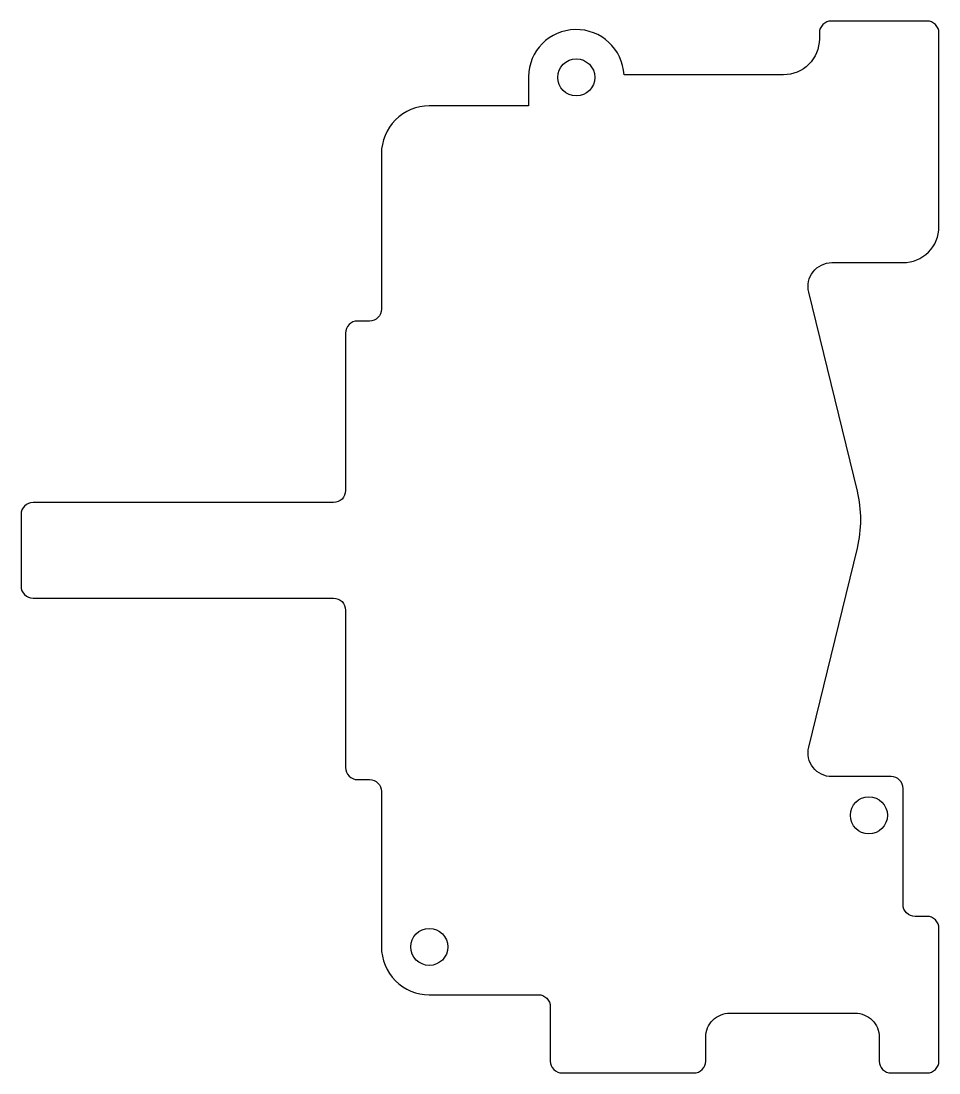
# Model space of a CAD drawing. Header units: millimetres. Extents: x -44 to 32.8, y -43.9 to 44.1.
import ezdxf

# ---------------------------------------------------------------- set-up
doc = ezdxf.new("R2010")
doc.units = ezdxf.units.MM

msp = doc.modelspace()

# ---------------------------------------------------------------- linework, layer by layer
msp.add_lwpolyline([(28.793, -19.158), (23.845, -19.158, -0.486239), (21.903, -16.684), (25.969, -0.031, 0.120334), (25.969, 4.714), (21.903, 21.367, -0.486239), (23.845, 23.842), (29.793, 23.842, 0.414214), (32.793, 26.842), (32.793, 43.054, 0.414214), (31.793, 44.054), (23.793, 44.054, 0.414214), (22.793, 43.054), (22.793, 42.554, -0.414214), (19.793, 39.554), (6.464, 39.554, 0.967519), (-1.53, 39.392), (-1.53, 36.955), (-9.823, 36.955, 0.414214), (-13.823, 32.955), (-13.823, 19.955, -0.414214), (-14.823, 18.955), (-15.823, 18.955, 0.414214), (-16.823, 17.955), (-16.823, 4.776, -0.414214), (-17.823, 3.776), (-42.955, 3.776, 0.414214), (-43.955, 2.776), (-43.955, -3.224, 0.414214), (-42.955, -4.224), (-17.823, -4.224, -0.414214), (-16.823, -5.224), (-16.823, -18.403, 0.414214), (-15.823, -19.403), (-14.823, -19.403, -0.414214), (-13.823, -20.403), (-13.823, -33.403, 0.414214), (-9.823, -37.403), (-0.702, -37.403, -0.414214), (0.298, -38.403), (0.298, -42.947, 0.414214), (1.298, -43.947), (12.298, -43.947, 0.414214), (13.298, -42.947), (13.298, -40.947, -0.414214), (15.298, -38.947), (25.793, -38.947, -0.414214), (27.793, -40.947), (27.793, -42.947, 0.414214), (28.793, -43.947), (31.793, -43.947, 0.414214), (32.793, -42.947), (32.793, -31.851, 0.414214), (31.793, -30.851), (30.793, -30.851, -0.414214), (29.793, -29.851), (29.793, -20.158, 0.414214)], format="xyb", close=True)
for centre in [(2.47, 39.341), (26.934, -22.393), (-9.823, -33.403)]:
    msp.add_circle(centre, 1.55)

doc.saveas('drawing.dxf')
